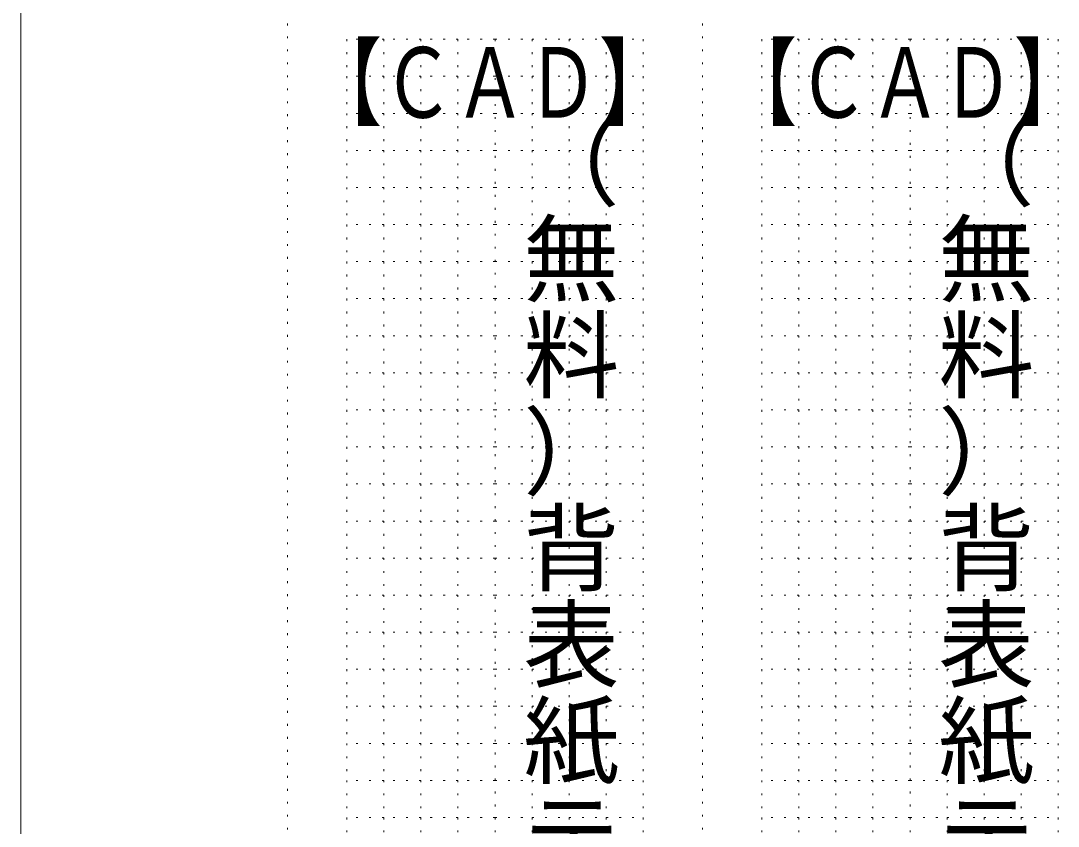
# Model space of a CAD drawing. Units: millimetres on the paper. Extents: x 149 to 445, y 0 to 420.
# Drawn here: x 149 to 289, y 211.2 to 319.9 of the extents above; entities that cross this region are included whole.
import ezdxf
from ezdxf.enums import TextEntityAlignment as Align

# ---------------------------------------------------------------- set-up
doc = ezdxf.new("R2010")
doc.units = ezdxf.units.MM
doc.linetypes.add('DOTTED', pattern=[1.75, 0.25, -1.5])
doc.layers.add('_0-0_', color=7, linetype='DOTTED', lineweight=18)
doc.styles.add('@ＭＳ ゴシック', font='')
doc.styles.add('ＭＳ ゴシック', font='')
doc.styles.get('@ＭＳ ゴシック').set_extended_font_data('@MS Gothic')
doc.styles.get('ＭＳ ゴシック').set_extended_font_data('MS Gothic')

msp = doc.modelspace()

# ---------------------------------------------------------------- linework, layer by layer
at = {"layer": '_0-0_', "linetype": 'Continuous', "lineweight": 9}
msp.add_line((149, 420), (149, 0), dxfattribs=at)
at = {"layer": '_0-0_'}
for p, q in [((185, 361.5), (185, 58.5)), ((241, 361.5), (241, 58.5)), ((198, 317.38), (193, 317.38)), ((193, 317.38), (193, 312.38)), ((203, 317.38), (198, 317.38)), ((198, 317.38), (198, 312.38)), ((208, 317.38), (203, 317.38)), ((203, 317.38), (203, 312.38)), ((213, 317.38), (208, 317.38)), ((208, 317.38), (208, 312.38)), ((213, 317.38), (218, 317.38)), ((213, 317.38), (213, 77.38)), ((218, 317.38), (223, 317.38)), ((218, 317.38), (218, 312.38)), ((223, 317.38), (223, 312.38)), ((223, 317.38), (228, 317.38)), ((228, 317.38), (228, 312.38)), ((228, 317.38), (233, 317.38)), ((233, 317.38), (233, 312.38)), ((254, 317.38), (249, 317.38)), ((249, 317.38), (249, 312.38)), ((259, 317.38), (254, 317.38)), ((254, 317.38), (254, 312.38)), ((264, 317.38), (259, 317.38)), ((259, 317.38), (259, 312.38)), ((269, 317.38), (264, 317.38)), ((264, 317.38), (264, 312.38)), ((269, 317.38), (274, 317.38)), ((269, 317.38), (269, 77.38)), ((274, 317.38), (279, 317.38)), ((274, 317.38), (274, 312.38)), ((279, 317.38), (279, 312.38)), ((279, 317.38), (284, 317.38)), ((284, 317.38), (284, 312.38)), ((284, 317.38), (289, 317.38)), ((289, 317.38), (289, 312.38)), ((198, 312.38), (193, 312.38)), ((193, 312.38), (193, 307.38)), ((203, 312.38), (198, 312.38)), ((198, 312.38), (198, 307.38)), ((208, 312.38), (203, 312.38)), ((203, 312.38), (203, 307.38)), ((213, 312.38), (208, 312.38)), ((208, 312.38), (208, 307.38)), ((213, 312.38), (218, 312.38)), ((218, 312.38), (223, 312.38)), ((218, 312.38), (218, 307.38)), ((223, 312.38), (223, 307.38)), ((223, 312.38), (228, 312.38)), ((228, 312.38), (228, 307.38)), ((228, 312.38), (233, 312.38)), ((233, 312.38), (233, 307.38)), ((254, 312.38), (249, 312.38)), ((249, 312.38), (249, 307.38)), ((259, 312.38), (254, 312.38)), ((254, 312.38), (254, 307.38)), ((264, 312.38), (259, 312.38)), ((259, 312.38), (259, 307.38)), ((269, 312.38), (264, 312.38)), ((264, 312.38), (264, 307.38)), ((269, 312.38), (274, 312.38)), ((274, 312.38), (279, 312.38)), ((274, 312.38), (274, 307.38)), ((279, 312.38), (279, 307.38)), ((279, 312.38), (284, 312.38)), ((284, 312.38), (284, 307.38)), ((284, 312.38), (289, 312.38)), ((289, 312.38), (289, 307.38)), ((198, 307.38), (193, 307.38)), ((193, 307.38), (193, 302.38)), ((203, 307.38), (198, 307.38)), ((198, 307.38), (198, 302.38)), ((208, 307.38), (203, 307.38)), ((203, 307.38), (203, 302.38)), ((213, 307.38), (208, 307.38)), ((208, 307.38), (208, 302.38)), ((213, 307.38), (218, 307.38)), ((218, 307.38), (223, 307.38)), ((218, 307.38), (218, 302.38)), ((223, 307.38), (223, 302.38)), ((223, 307.38), (228, 307.38)), ((228, 307.38), (228, 302.38)), ((228, 307.38), (233, 307.38)), ((233, 307.38), (233, 302.38)), ((254, 307.38), (249, 307.38)), ((249, 307.38), (249, 302.38)), ((259, 307.38), (254, 307.38)), ((254, 307.38), (254, 302.38)), ((264, 307.38), (259, 307.38)), ((259, 307.38), (259, 302.38)), ((269, 307.38), (264, 307.38)), ((264, 307.38), (264, 302.38)), ((269, 307.38), (274, 307.38)), ((274, 307.38), (279, 307.38)), ((274, 307.38), (274, 302.38)), ((279, 307.38), (279, 302.38)), ((279, 307.38), (284, 307.38)), ((284, 307.38), (284, 302.38)), ((284, 307.38), (289, 307.38)), ((289, 307.38), (289, 302.38)), ((198, 302.38), (193, 302.38)), ((193, 302.38), (193, 297.38)), ((203, 302.38), (198, 302.38)), ((198, 302.38), (198, 297.38)), ((208, 302.38), (203, 302.38)), ((203, 302.38), (203, 297.38)), ((213, 302.38), (208, 302.38)), ((208, 302.38), (208, 297.38)), ((213, 302.38), (218, 302.38)), ((218, 302.38), (223, 302.38)), ((218, 302.38), (218, 297.38)), ((223, 302.38), (223, 297.38)), ((223, 302.38), (228, 302.38)), ((228, 302.38), (228, 297.38)), ((228, 302.38), (233, 302.38)), ((233, 302.38), (233, 297.38)), ((254, 302.38), (249, 302.38)), ((249, 302.38), (249, 297.38)), ((259, 302.38), (254, 302.38)), ((254, 302.38), (254, 297.38)), ((264, 302.38), (259, 302.38)), ((259, 302.38), (259, 297.38)), ((269, 302.38), (264, 302.38)), ((264, 302.38), (264, 297.38)), ((269, 302.38), (274, 302.38)), ((274, 302.38), (279, 302.38)), ((274, 302.38), (274, 297.38)), ((279, 302.38), (279, 297.38)), ((279, 302.38), (284, 302.38)), ((284, 302.38), (284, 297.38)), ((284, 302.38), (289, 302.38)), ((289, 302.38), (289, 297.38)), ((198, 297.38), (193, 297.38)), ((193, 297.38), (193, 292.38)), ((203, 297.38), (198, 297.38)), ((198, 297.38), (198, 292.38)), ((208, 297.38), (203, 297.38)), ((203, 297.38), (203, 292.38)), ((213, 297.38), (208, 297.38)), ((208, 297.38), (208, 292.38)), ((213, 297.38), (218, 297.38)), ((218, 297.38), (223, 297.38)), ((218, 297.38), (218, 292.38)), ((223, 297.38), (223, 292.38)), ((223, 297.38), (228, 297.38)), ((228, 297.38), (228, 292.38)), ((228, 297.38), (233, 297.38)), ((233, 297.38), (233, 292.38)), ((254, 297.38), (249, 297.38)), ((249, 297.38), (249, 292.38)), ((259, 297.38), (254, 297.38)), ((254, 297.38), (254, 292.38)), ((264, 297.38), (259, 297.38)), ((259, 297.38), (259, 292.38)), ((269, 297.38), (264, 297.38)), ((264, 297.38), (264, 292.38)), ((269, 297.38), (274, 297.38)), ((274, 297.38), (279, 297.38)), ((274, 297.38), (274, 292.38)), ((279, 297.38), (279, 292.38)), ((279, 297.38), (284, 297.38)), ((284, 297.38), (284, 292.38)), ((284, 297.38), (289, 297.38)), ((289, 297.38), (289, 292.38)), ((198, 292.38), (193, 292.38)), ((193, 292.38), (193, 287.38)), ((203, 292.38), (198, 292.38)), ((198, 292.38), (198, 287.38)), ((208, 292.38), (203, 292.38)), ((203, 292.38), (203, 287.38)), ((213, 292.38), (208, 292.38)), ((208, 292.38), (208, 287.38)), ((213, 292.38), (218, 292.38)), ((218, 292.38), (223, 292.38)), ((218, 292.38), (218, 287.38)), ((223, 292.38), (223, 287.38)), ((223, 292.38), (228, 292.38)), ((228, 292.38), (228, 287.38)), ((228, 292.38), (233, 292.38)), ((233, 292.38), (233, 287.38)), ((254, 292.38), (249, 292.38)), ((249, 292.38), (249, 287.38)), ((259, 292.38), (254, 292.38)), ((254, 292.38), (254, 287.38)), ((264, 292.38), (259, 292.38)), ((259, 292.38), (259, 287.38)), ((269, 292.38), (264, 292.38)), ((264, 292.38), (264, 287.38)), ((269, 292.38), (274, 292.38)), ((274, 292.38), (279, 292.38)), ((274, 292.38), (274, 287.38)), ((279, 292.38), (279, 287.38)), ((279, 292.38), (284, 292.38)), ((284, 292.38), (284, 287.38)), ((284, 292.38), (289, 292.38)), ((289, 292.38), (289, 287.38)), ((198, 287.38), (193, 287.38)), ((193, 287.38), (193, 282.38)), ((203, 287.38), (198, 287.38)), ((198, 287.38), (198, 282.38)), ((208, 287.38), (203, 287.38)), ((203, 287.38), (203, 282.38)), ((213, 287.38), (208, 287.38)), ((208, 287.38), (208, 282.38)), ((213, 287.38), (218, 287.38)), ((218, 287.38), (223, 287.38)), ((218, 287.38), (218, 282.38)), ((223, 287.38), (223, 282.38)), ((223, 287.38), (228, 287.38)), ((228, 287.38), (228, 282.38)), ((228, 287.38), (233, 287.38)), ((233, 287.38), (233, 282.38)), ((254, 287.38), (249, 287.38)), ((249, 287.38), (249, 282.38)), ((259, 287.38), (254, 287.38)), ((254, 287.38), (254, 282.38)), ((264, 287.38), (259, 287.38)), ((259, 287.38), (259, 282.38)), ((269, 287.38), (264, 287.38)), ((264, 287.38), (264, 282.38)), ((269, 287.38), (274, 287.38)), ((274, 287.38), (279, 287.38)), ((274, 287.38), (274, 282.38)), ((279, 287.38), (279, 282.38)), ((279, 287.38), (284, 287.38)), ((284, 287.38), (284, 282.38)), ((284, 287.38), (289, 287.38)), ((289, 287.38), (289, 282.38)), ((198, 282.38), (193, 282.38)), ((193, 282.38), (193, 277.38)), ((203, 282.38), (198, 282.38)), ((198, 282.38), (198, 277.38)), ((208, 282.38), (203, 282.38)), ((203, 282.38), (203, 277.38)), ((213, 282.38), (208, 282.38)), ((208, 282.38), (208, 277.38)), ((213, 282.38), (218, 282.38)), ((218, 282.38), (223, 282.38)), ((218, 282.38), (218, 277.38)), ((223, 282.38), (223, 277.38)), ((223, 282.38), (228, 282.38)), ((228, 282.38), (228, 277.38)), ((228, 282.38), (233, 282.38)), ((233, 282.38), (233, 277.38)), ((254, 282.38), (249, 282.38)), ((249, 282.38), (249, 277.38)), ((259, 282.38), (254, 282.38)), ((254, 282.38), (254, 277.38)), ((264, 282.38), (259, 282.38)), ((259, 282.38), (259, 277.38)), ((269, 282.38), (264, 282.38)), ((264, 282.38), (264, 277.38)), ((269, 282.38), (274, 282.38)), ((274, 282.38), (279, 282.38)), ((274, 282.38), (274, 277.38)), ((279, 282.38), (279, 277.38)), ((279, 282.38), (284, 282.38)), ((284, 282.38), (284, 277.38)), ((284, 282.38), (289, 282.38)), ((289, 282.38), (289, 277.38)), ((198, 277.38), (193, 277.38)), ((193, 277.38), (193, 272.38)), ((203, 277.38), (198, 277.38)), ((198, 277.38), (198, 272.38)), ((208, 277.38), (203, 277.38)), ((203, 277.38), (203, 272.38)), ((213, 277.38), (208, 277.38)), ((208, 277.38), (208, 272.38)), ((213, 277.38), (218, 277.38)), ((218, 277.38), (223, 277.38)), ((218, 277.38), (218, 272.38)), ((223, 277.38), (223, 272.38)), ((223, 277.38), (228, 277.38)), ((228, 277.38), (228, 272.38)), ((228, 277.38), (233, 277.38)), ((233, 277.38), (233, 272.38)), ((254, 277.38), (249, 277.38)), ((249, 277.38), (249, 272.38)), ((259, 277.38), (254, 277.38)), ((254, 277.38), (254, 272.38)), ((264, 277.38), (259, 277.38)), ((259, 277.38), (259, 272.38)), ((269, 277.38), (264, 277.38)), ((264, 277.38), (264, 272.38)), ((269, 277.38), (274, 277.38)), ((274, 277.38), (279, 277.38)), ((274, 277.38), (274, 272.38)), ((279, 277.38), (279, 272.38)), ((279, 277.38), (284, 277.38)), ((284, 277.38), (284, 272.38)), ((284, 277.38), (289, 277.38)), ((289, 277.38), (289, 272.38)), ((198, 272.38), (193, 272.38)), ((193, 272.38), (193, 267.38)), ((203, 272.38), (198, 272.38)), ((198, 272.38), (198, 267.38)), ((208, 272.38), (203, 272.38)), ((203, 272.38), (203, 267.38)), ((213, 272.38), (208, 272.38)), ((208, 272.38), (208, 267.38)), ((213, 272.38), (218, 272.38)), ((218, 272.38), (223, 272.38)), ((218, 272.38), (218, 267.38)), ((223, 272.38), (223, 267.38)), ((223, 272.38), (228, 272.38)), ((228, 272.38), (228, 267.38)), ((228, 272.38), (233, 272.38)), ((233, 272.38), (233, 267.38)), ((254, 272.38), (249, 272.38)), ((249, 272.38), (249, 267.38)), ((259, 272.38), (254, 272.38)), ((254, 272.38), (254, 267.38)), ((264, 272.38), (259, 272.38)), ((259, 272.38), (259, 267.38)), ((269, 272.38), (264, 272.38)), ((264, 272.38), (264, 267.38)), ((269, 272.38), (274, 272.38)), ((274, 272.38), (279, 272.38)), ((274, 272.38), (274, 267.38)), ((279, 272.38), (279, 267.38)), ((279, 272.38), (284, 272.38)), ((284, 272.38), (284, 267.38)), ((284, 272.38), (289, 272.38)), ((289, 272.38), (289, 267.38)), ((198, 267.38), (193, 267.38)), ((193, 267.38), (193, 262.38)), ((203, 267.38), (198, 267.38)), ((198, 267.38), (198, 262.38)), ((208, 267.38), (203, 267.38)), ((203, 267.38), (203, 262.38)), ((213, 267.38), (208, 267.38)), ((208, 267.38), (208, 262.38)), ((213, 267.38), (218, 267.38)), ((218, 267.38), (223, 267.38)), ((218, 267.38), (218, 262.38)), ((223, 267.38), (223, 262.38)), ((223, 267.38), (228, 267.38)), ((228, 267.38), (228, 262.38)), ((228, 267.38), (233, 267.38)), ((233, 267.38), (233, 262.38)), ((254, 267.38), (249, 267.38)), ((249, 267.38), (249, 262.38)), ((259, 267.38), (254, 267.38)), ((254, 267.38), (254, 262.38)), ((264, 267.38), (259, 267.38)), ((259, 267.38), (259, 262.38)), ((269, 267.38), (264, 267.38)), ((264, 267.38), (264, 262.38)), ((269, 267.38), (274, 267.38)), ((274, 267.38), (279, 267.38)), ((274, 267.38), (274, 262.38)), ((279, 267.38), (279, 262.38)), ((279, 267.38), (284, 267.38)), ((284, 267.38), (284, 262.38)), ((284, 267.38), (289, 267.38)), ((289, 267.38), (289, 262.38)), ((198, 262.38), (193, 262.38)), ((193, 262.38), (193, 257.38)), ((203, 262.38), (198, 262.38)), ((198, 262.38), (198, 257.38)), ((208, 262.38), (203, 262.38)), ((203, 262.38), (203, 257.38)), ((213, 262.38), (208, 262.38)), ((208, 262.38), (208, 257.38)), ((213, 262.38), (218, 262.38)), ((218, 262.38), (223, 262.38)), ((218, 262.38), (218, 257.38)), ((223, 262.38), (223, 257.38)), ((223, 262.38), (228, 262.38)), ((228, 262.38), (228, 257.38)), ((228, 262.38), (233, 262.38)), ((233, 262.38), (233, 257.38)), ((254, 262.38), (249, 262.38)), ((249, 262.38), (249, 257.38)), ((259, 262.38), (254, 262.38)), ((254, 262.38), (254, 257.38)), ((264, 262.38), (259, 262.38)), ((259, 262.38), (259, 257.38)), ((269, 262.38), (264, 262.38)), ((264, 262.38), (264, 257.38)), ((269, 262.38), (274, 262.38)), ((274, 262.38), (279, 262.38)), ((274, 262.38), (274, 257.38)), ((279, 262.38), (279, 257.38)), ((279, 262.38), (284, 262.38)), ((284, 262.38), (284, 257.38)), ((284, 262.38), (289, 262.38)), ((289, 262.38), (289, 257.38)), ((198, 257.38), (193, 257.38)), ((193, 257.38), (193, 252.38)), ((203, 257.38), (198, 257.38)), ((198, 257.38), (198, 252.38)), ((208, 257.38), (203, 257.38)), ((203, 257.38), (203, 252.38)), ((213, 257.38), (208, 257.38)), ((208, 257.38), (208, 252.38)), ((213, 257.38), (218, 257.38)), ((218, 257.38), (223, 257.38)), ((218, 257.38), (218, 252.38)), ((223, 257.38), (223, 252.38)), ((223, 257.38), (228, 257.38)), ((228, 257.38), (228, 252.38)), ((228, 257.38), (233, 257.38)), ((233, 257.38), (233, 252.38)), ((254, 257.38), (249, 257.38)), ((249, 257.38), (249, 252.38)), ((259, 257.38), (254, 257.38)), ((254, 257.38), (254, 252.38)), ((264, 257.38), (259, 257.38)), ((259, 257.38), (259, 252.38)), ((269, 257.38), (264, 257.38)), ((264, 257.38), (264, 252.38)), ((269, 257.38), (274, 257.38)), ((274, 257.38), (279, 257.38)), ((274, 257.38), (274, 252.38)), ((279, 257.38), (279, 252.38)), ((279, 257.38), (284, 257.38)), ((284, 257.38), (284, 252.38)), ((284, 257.38), (289, 257.38)), ((289, 257.38), (289, 252.38)), ((198, 252.38), (193, 252.38)), ((193, 252.38), (193, 247.38)), ((203, 252.38), (198, 252.38)), ((198, 252.38), (198, 247.38)), ((208, 252.38), (203, 252.38)), ((203, 252.38), (203, 247.38)), ((213, 252.38), (208, 252.38)), ((208, 252.38), (208, 247.38)), ((213, 252.38), (218, 252.38)), ((218, 252.38), (223, 252.38)), ((218, 252.38), (218, 247.38)), ((223, 252.38), (223, 247.38)), ((223, 252.38), (228, 252.38)), ((228, 252.38), (228, 247.38)), ((228, 252.38), (233, 252.38)), ((233, 252.38), (233, 247.38)), ((254, 252.38), (249, 252.38)), ((249, 252.38), (249, 247.38)), ((259, 252.38), (254, 252.38)), ((254, 252.38), (254, 247.38)), ((264, 252.38), (259, 252.38)), ((259, 252.38), (259, 247.38)), ((269, 252.38), (264, 252.38)), ((264, 252.38), (264, 247.38)), ((269, 252.38), (274, 252.38)), ((274, 252.38), (279, 252.38)), ((274, 252.38), (274, 247.38)), ((279, 252.38), (279, 247.38)), ((279, 252.38), (284, 252.38)), ((284, 252.38), (284, 247.38)), ((284, 252.38), (289, 252.38)), ((289, 252.38), (289, 247.38)), ((198, 247.38), (193, 247.38)), ((193, 247.38), (193, 242.38)), ((203, 247.38), (198, 247.38)), ((198, 247.38), (198, 242.38)), ((208, 247.38), (203, 247.38)), ((203, 247.38), (203, 242.38)), ((213, 247.38), (208, 247.38)), ((208, 247.38), (208, 242.38)), ((213, 247.38), (218, 247.38)), ((218, 247.38), (223, 247.38)), ((218, 247.38), (218, 242.38)), ((223, 247.38), (223, 242.38)), ((223, 247.38), (228, 247.38)), ((228, 247.38), (228, 242.38)), ((228, 247.38), (233, 247.38)), ((233, 247.38), (233, 242.38)), ((254, 247.38), (249, 247.38)), ((249, 247.38), (249, 242.38)), ((259, 247.38), (254, 247.38)), ((254, 247.38), (254, 242.38)), ((264, 247.38), (259, 247.38)), ((259, 247.38), (259, 242.38)), ((269, 247.38), (264, 247.38)), ((264, 247.38), (264, 242.38)), ((269, 247.38), (274, 247.38)), ((274, 247.38), (279, 247.38)), ((274, 247.38), (274, 242.38)), ((279, 247.38), (279, 242.38)), ((279, 247.38), (284, 247.38)), ((284, 247.38), (284, 242.38)), ((284, 247.38), (289, 247.38)), ((289, 247.38), (289, 242.38)), ((198, 242.38), (193, 242.38)), ((193, 242.38), (193, 237.38)), ((203, 242.38), (198, 242.38)), ((198, 242.38), (198, 237.38)), ((208, 242.38), (203, 242.38)), ((203, 242.38), (203, 237.38)), ((213, 242.38), (208, 242.38)), ((208, 242.38), (208, 237.38)), ((213, 242.38), (218, 242.38)), ((218, 242.38), (223, 242.38)), ((218, 242.38), (218, 237.38)), ((223, 242.38), (223, 237.38)), ((223, 242.38), (228, 242.38)), ((228, 242.38), (228, 237.38)), ((228, 242.38), (233, 242.38)), ((233, 242.38), (233, 237.38)), ((254, 242.38), (249, 242.38)), ((249, 242.38), (249, 237.38)), ((259, 242.38), (254, 242.38)), ((254, 242.38), (254, 237.38)), ((264, 242.38), (259, 242.38)), ((259, 242.38), (259, 237.38)), ((269, 242.38), (264, 242.38)), ((264, 242.38), (264, 237.38)), ((269, 242.38), (274, 242.38)), ((274, 242.38), (279, 242.38)), ((274, 242.38), (274, 237.38)), ((279, 242.38), (279, 237.38)), ((279, 242.38), (284, 242.38)), ((284, 242.38), (284, 237.38)), ((284, 242.38), (289, 242.38)), ((289, 242.38), (289, 237.38)), ((198, 237.38), (193, 237.38)), ((193, 237.38), (193, 232.38)), ((203, 237.38), (198, 237.38)), ((198, 237.38), (198, 232.38)), ((208, 237.38), (203, 237.38)), ((203, 237.38), (203, 232.38)), ((213, 237.38), (208, 237.38)), ((208, 237.38), (208, 232.38)), ((213, 237.38), (218, 237.38)), ((218, 237.38), (223, 237.38)), ((218, 237.38), (218, 232.38)), ((223, 237.38), (223, 232.38)), ((223, 237.38), (228, 237.38)), ((228, 237.38), (228, 232.38)), ((228, 237.38), (233, 237.38)), ((233, 237.38), (233, 232.38)), ((254, 237.38), (249, 237.38)), ((249, 237.38), (249, 232.38)), ((259, 237.38), (254, 237.38)), ((254, 237.38), (254, 232.38)), ((264, 237.38), (259, 237.38)), ((259, 237.38), (259, 232.38)), ((269, 237.38), (264, 237.38)), ((264, 237.38), (264, 232.38)), ((269, 237.38), (274, 237.38)), ((274, 237.38), (279, 237.38)), ((274, 237.38), (274, 232.38)), ((279, 237.38), (279, 232.38)), ((279, 237.38), (284, 237.38)), ((284, 237.38), (284, 232.38)), ((284, 237.38), (289, 237.38)), ((289, 237.38), (289, 232.38)), ((198, 232.38), (193, 232.38)), ((193, 232.38), (193, 227.38)), ((203, 232.38), (198, 232.38)), ((198, 232.38), (198, 227.38)), ((208, 232.38), (203, 232.38)), ((203, 232.38), (203, 227.38)), ((213, 232.38), (208, 232.38)), ((208, 232.38), (208, 227.38)), ((213, 232.38), (218, 232.38)), ((218, 232.38), (223, 232.38)), ((218, 232.38), (218, 227.38)), ((223, 232.38), (223, 227.38)), ((223, 232.38), (228, 232.38)), ((228, 232.38), (228, 227.38)), ((228, 232.38), (233, 232.38)), ((233, 232.38), (233, 227.38)), ((254, 232.38), (249, 232.38)), ((249, 232.38), (249, 227.38)), ((259, 232.38), (254, 232.38)), ((254, 232.38), (254, 227.38)), ((264, 232.38), (259, 232.38)), ((259, 232.38), (259, 227.38)), ((269, 232.38), (264, 232.38)), ((264, 232.38), (264, 227.38)), ((269, 232.38), (274, 232.38)), ((274, 232.38), (279, 232.38)), ((274, 232.38), (274, 227.38)), ((279, 232.38), (279, 227.38)), ((279, 232.38), (284, 232.38)), ((284, 232.38), (284, 227.38)), ((284, 232.38), (289, 232.38)), ((289, 232.38), (289, 227.38)), ((198, 227.38), (193, 227.38)), ((193, 227.38), (193, 222.38)), ((203, 227.38), (198, 227.38)), ((198, 227.38), (198, 222.38)), ((208, 227.38), (203, 227.38)), ((203, 227.38), (203, 222.38)), ((213, 227.38), (208, 227.38)), ((208, 227.38), (208, 222.38)), ((213, 227.38), (218, 227.38)), ((218, 227.38), (223, 227.38)), ((218, 227.38), (218, 222.38)), ((223, 227.38), (223, 222.38)), ((223, 227.38), (228, 227.38)), ((228, 227.38), (228, 222.38)), ((228, 227.38), (233, 227.38)), ((233, 227.38), (233, 222.38)), ((254, 227.38), (249, 227.38)), ((249, 227.38), (249, 222.38)), ((259, 227.38), (254, 227.38)), ((254, 227.38), (254, 222.38)), ((264, 227.38), (259, 227.38)), ((259, 227.38), (259, 222.38)), ((269, 227.38), (264, 227.38)), ((264, 227.38), (264, 222.38)), ((269, 227.38), (274, 227.38)), ((274, 227.38), (279, 227.38)), ((274, 227.38), (274, 222.38)), ((279, 227.38), (279, 222.38)), ((279, 227.38), (284, 227.38)), ((284, 227.38), (284, 222.38)), ((284, 227.38), (289, 227.38)), ((289, 227.38), (289, 222.38)), ((198, 222.38), (193, 222.38)), ((193, 222.38), (193, 217.38)), ((203, 222.38), (198, 222.38)), ((198, 222.38), (198, 217.38)), ((208, 222.38), (203, 222.38)), ((203, 222.38), (203, 217.38)), ((213, 222.38), (208, 222.38)), ((208, 222.38), (208, 217.38)), ((213, 222.38), (218, 222.38)), ((218, 222.38), (223, 222.38)), ((218, 222.38), (218, 217.38)), ((223, 222.38), (223, 217.38)), ((223, 222.38), (228, 222.38)), ((228, 222.38), (228, 217.38)), ((228, 222.38), (233, 222.38)), ((233, 222.38), (233, 217.38)), ((254, 222.38), (249, 222.38)), ((249, 222.38), (249, 217.38)), ((259, 222.38), (254, 222.38)), ((254, 222.38), (254, 217.38)), ((264, 222.38), (259, 222.38)), ((259, 222.38), (259, 217.38)), ((269, 222.38), (264, 222.38)), ((264, 222.38), (264, 217.38)), ((269, 222.38), (274, 222.38)), ((274, 222.38), (279, 222.38)), ((274, 222.38), (274, 217.38)), ((279, 222.38), (279, 217.38)), ((279, 222.38), (284, 222.38)), ((284, 222.38), (284, 217.38)), ((284, 222.38), (289, 222.38)), ((289, 222.38), (289, 217.38)), ((198, 217.38), (193, 217.38)), ((193, 217.38), (193, 212.38)), ((203, 217.38), (198, 217.38)), ((198, 217.38), (198, 212.38)), ((208, 217.38), (203, 217.38)), ((203, 217.38), (203, 212.38)), ((213, 217.38), (208, 217.38)), ((208, 217.38), (208, 212.38)), ((213, 217.38), (218, 217.38)), ((218, 217.38), (223, 217.38)), ((218, 217.38), (218, 212.38)), ((223, 217.38), (223, 212.38)), ((223, 217.38), (228, 217.38)), ((228, 217.38), (228, 212.38)), ((228, 217.38), (233, 217.38)), ((233, 217.38), (233, 212.38)), ((254, 217.38), (249, 217.38)), ((249, 217.38), (249, 212.38)), ((259, 217.38), (254, 217.38)), ((254, 217.38), (254, 212.38)), ((264, 217.38), (259, 217.38)), ((259, 217.38), (259, 212.38)), ((269, 217.38), (264, 217.38)), ((264, 217.38), (264, 212.38)), ((269, 217.38), (274, 217.38)), ((274, 217.38), (279, 217.38)), ((274, 217.38), (274, 212.38)), ((279, 217.38), (279, 212.38)), ((279, 217.38), (284, 217.38)), ((284, 217.38), (284, 212.38)), ((284, 217.38), (289, 217.38)), ((289, 217.38), (289, 212.38)), ((198, 212.38), (193, 212.38)), ((193, 212.38), (193, 207.38)), ((203, 212.38), (198, 212.38)), ((198, 212.38), (198, 207.38)), ((208, 212.38), (203, 212.38)), ((203, 212.38), (203, 207.38)), ((213, 212.38), (208, 212.38)), ((208, 212.38), (208, 207.38)), ((213, 212.38), (218, 212.38)), ((218, 212.38), (223, 212.38)), ((218, 212.38), (218, 207.38)), ((223, 212.38), (223, 207.38)), ((223, 212.38), (228, 212.38)), ((228, 212.38), (228, 207.38)), ((228, 212.38), (233, 212.38)), ((233, 212.38), (233, 207.38)), ((254, 212.38), (249, 212.38)), ((249, 212.38), (249, 207.38)), ((259, 212.38), (254, 212.38)), ((254, 212.38), (254, 207.38)), ((264, 212.38), (259, 212.38)), ((259, 212.38), (259, 207.38)), ((269, 212.38), (264, 212.38)), ((264, 212.38), (264, 207.38)), ((269, 212.38), (274, 212.38)), ((274, 212.38), (279, 212.38)), ((274, 212.38), (274, 207.38)), ((279, 212.38), (279, 207.38)), ((279, 212.38), (284, 212.38)), ((284, 212.38), (284, 207.38)), ((284, 212.38), (289, 212.38)), ((289, 212.38), (289, 207.38))]:
    msp.add_line(p, q, dxfattribs=at)

# ---------------------------------------------------------------- texts
at = {"layer": '_0-0_', "style": 'ＭＳ ゴシック', "width": 0.75}
for p in [(188, 303.926), (244, 303.926)]:
    msp.add_text('【ＣＡＤ】', height=9.531, dxfattribs=at).set_placement(p, align=Align.BOTTOM_LEFT)
at = {"layer": '_0-0_', "style": '@ＭＳ ゴシック'}
for p in [(215.5, 307.38), (271.5, 307.38)]:
    msp.add_text('（無料）背表紙テンプレート', height=9.531, rotation=270, dxfattribs=at).set_placement(p, align=Align.BOTTOM_LEFT)

doc.saveas('drawing.dxf')
